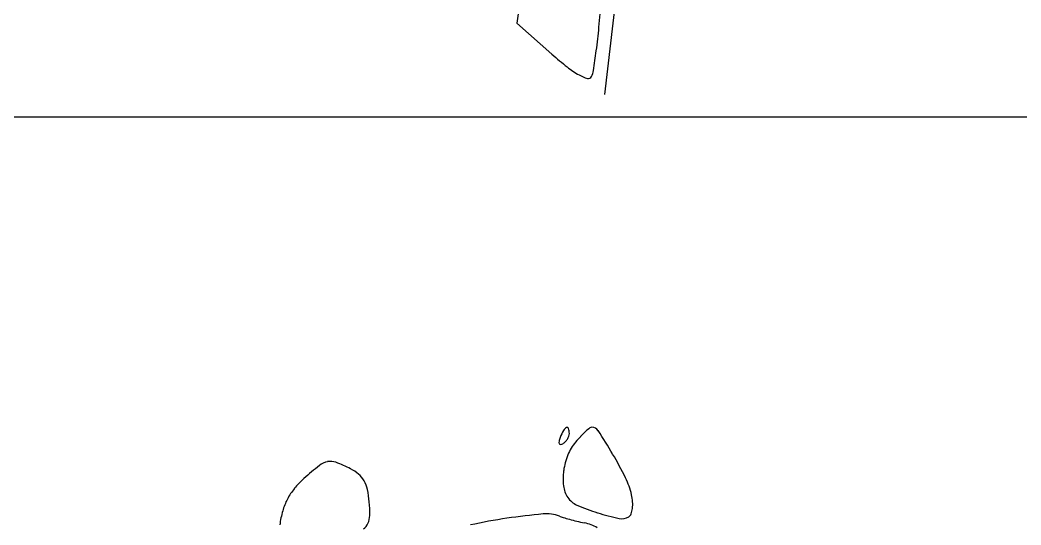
# Model space of a CAD drawing. Header units: millimetres. Extents: x 56222 to 3066687, y -650199 to -121287.
# Drawn here: x 140520.165 to 140522.052, y -185764.712 to -185763.761 of the extents above; entities that cross this region are included whole.
import ezdxf

# ---------------------------------------------------------------- set-up
doc = ezdxf.new("R2010")
doc.units = ezdxf.units.MM
doc.header["$MEASUREMENT"] = 0
doc.layers.add('$TD_AUDIT_GENERATED_(A0BDF17)', color=32, linetype='Continuous', lineweight=30)

msp = doc.modelspace()

# ---------------------------------------------------------------- linework, layer by layer
at = {"layer": '$TD_AUDIT_GENERATED_(A0BDF17)', "linetype": 'Continuous', "lineweight": 25, "ltscale": 2}
for p, q in [((140521.1348, -185763.5133), (140521.1016, -185763.7665)), ((140521.2969, -185763.6439), (140521.2667, -185763.9011)), ((140521.1016, -185763.7665), (140521.1675, -185763.825)), ((140533.1086, -185763.9436), (140516.608, -185763.9436))]:
    msp.add_line(p, q, dxfattribs=at)
for centre, radius, start, end in [((140518.989, -185763.5528), 2.2779, 354.4275, 355.6818), ((140519.7791, -185763.6299), 1.4841, 352.6984, 354.4276), ((140521.6006, -185763.3367), 0.6526, 228.4274, 231.7254), ((140519.4162, -185763.5834), 1.8499, 351.5394, 352.6984), ((140521.3046, -185763.7118), 0.1748, 231.7255, 240.5131), ((140521.2527, -185763.8036), 0.0693, 240.5132, 254.6585), ((140521.2362, -185763.8639), 0.00682, 254.6585, 331.7037), ((140521.2109, -185763.8503), 0.0355, 331.7037, 351.5393), ((140521.1996, -185764.5392), 0.0118, 113.8538, 152.139), ((140521.196, -185764.5311), 0.00299, 18.0868, 113.8538), ((140521.1706, -185764.5394), 0.0297, 359.9977, 18.0869), ((140521.3401, -185764.6551), 0.1617, 128.8065, 132.5315), ((140521.2427, -185764.534), 0.00637, 89.9976, 128.8065), ((140521.2427, -185764.542), 0.0143, 32.8133, 89.9978), ((140521.2316, -185764.5657), 0.052, 159.0041, 167.3445), ((140521.2977, -185764.591), 0.1228, 152.139, 159.0041), ((140521.1701, -185764.533), 0.0315, 315.7816, 327.5016), ((140521.1724, -185764.5345), 0.0288, 327.5016, 339.7003), ((140521.1857, -185764.5394), 0.0146, 339.7002, 359.9978), ((140521.4089, -185764.7199), 0.2562, 136.9502, 140.1618), ((140521.3439, -185764.6593), 0.1674, 132.5315, 136.9503), ((140520.1928, -185765.219), 1.2637, 30.4715, 32.8132), ((140521.188, -185764.5559), 0.00735, 167.3446, 202.6661), ((140521.1835, -185764.5578), 0.00245, 202.666, 275.61), ((140521.1828, -185764.5504), 0.00985, 275.6102, 301.7152), ((140521.175, -185764.5378), 0.0247, 301.7152, 315.7817), ((140521.2828, -185764.6147), 0.0921, 140.1617, 157.8283), ((140521.3123, -185764.6268), 0.1239, 157.8282, 171.9708), ((140520.6565, -185764.9462), 0.7256, 26.4205, 30.4715), ((140521.1487, -185765.1265), 0.6733, 128.5426, 131.781), ((140520.7521, -185764.6288), 0.0369, 101.722, 128.5426), ((140520.7503, -185764.62), 0.028, 68.9455, 101.7221), ((140520.6502, -185764.88), 0.3066, 63.2816, 68.9454), ((140520.7545, -185764.6729), 0.0747, 49.3471, 63.2816), ((140520.8134, -185764.7513), 0.1702, 131.781, 140.6091), ((140520.7729, -185764.6514), 0.0464, 29.4352, 49.347), ((140521.2995, -185764.625), 0.111, 171.9707, 186.8384), ((140521.1785, -185764.6868), 0.1427, 12.9002, 26.4205), ((140520.7706, -185764.7161), 0.1147, 140.6092, 152.4753), ((140520.761, -185764.6582), 0.0601, 12.4177, 29.4353), ((140520.6485, -185764.6829), 0.1753, 4.7601, 12.4177), ((140521.2394, -185764.6322), 0.0505, 186.8384, 213.6146), ((140520.7734, -185764.7176), 0.1179, 152.4754, 164.1577), ((140521.2299, -185764.6385), 0.039, 213.6146, 246.6083), ((140521.2318, -185764.6746), 0.088, 4.0498, 12.9001), ((140520.5702, -185764.6895), 0.2539, 359.036, 4.7602), ((140521.3761, -185764.3004), 0.4074, 246.6084, 252.5088), ((140521.2733, -185764.6753), 0.0463, 340.187, 353.0058), ((140521.2543, -185764.673), 0.0655, 353.0058, 4.0499), ((140520.8418, -185764.737), 0.189, 164.1577, 172.3599), ((140520.7849, -185764.6931), 0.0392, 336.2646, 359.036), ((140521.2295, -185765.6935), 1.005, 98.3946, 102.3953), ((140521.2611, -185765.9077), 1.2215, 95.1786, 98.3945), ((140521.157, -185764.7592), 0.0683, 68.8997, 95.1787), ((140521.2112, -185764.6186), 0.0825, 248.8997, 254.003), ((140521.3555, -185764.1155), 0.6058, 254.003, 255.1755), ((140521.3738, -185764.0463), 0.6774, 255.1754, 256.385), ((140521.3855, -185764.2708), 0.4385, 252.5088, 257.9671), ((140521.2993, -185764.675), 0.0252, 257.9671, 301.7152), ((140521.307, -185764.6875), 0.0105, 301.7152, 340.1869), ((140520.7963, -185764.6981), 0.0266, 306.9333, 336.2646), ((140521.3801, -185764.0204), 0.7041, 256.385, 257.56), ((140521.2059, -185764.8101), 0.1046, 70.0556, 77.5601), ((140521.2185, -185764.7754), 0.0677, 59.6535, 70.0556)]:
    msp.add_arc(centre, radius, start, end, dxfattribs=at)

doc.saveas('drawing.dxf')
